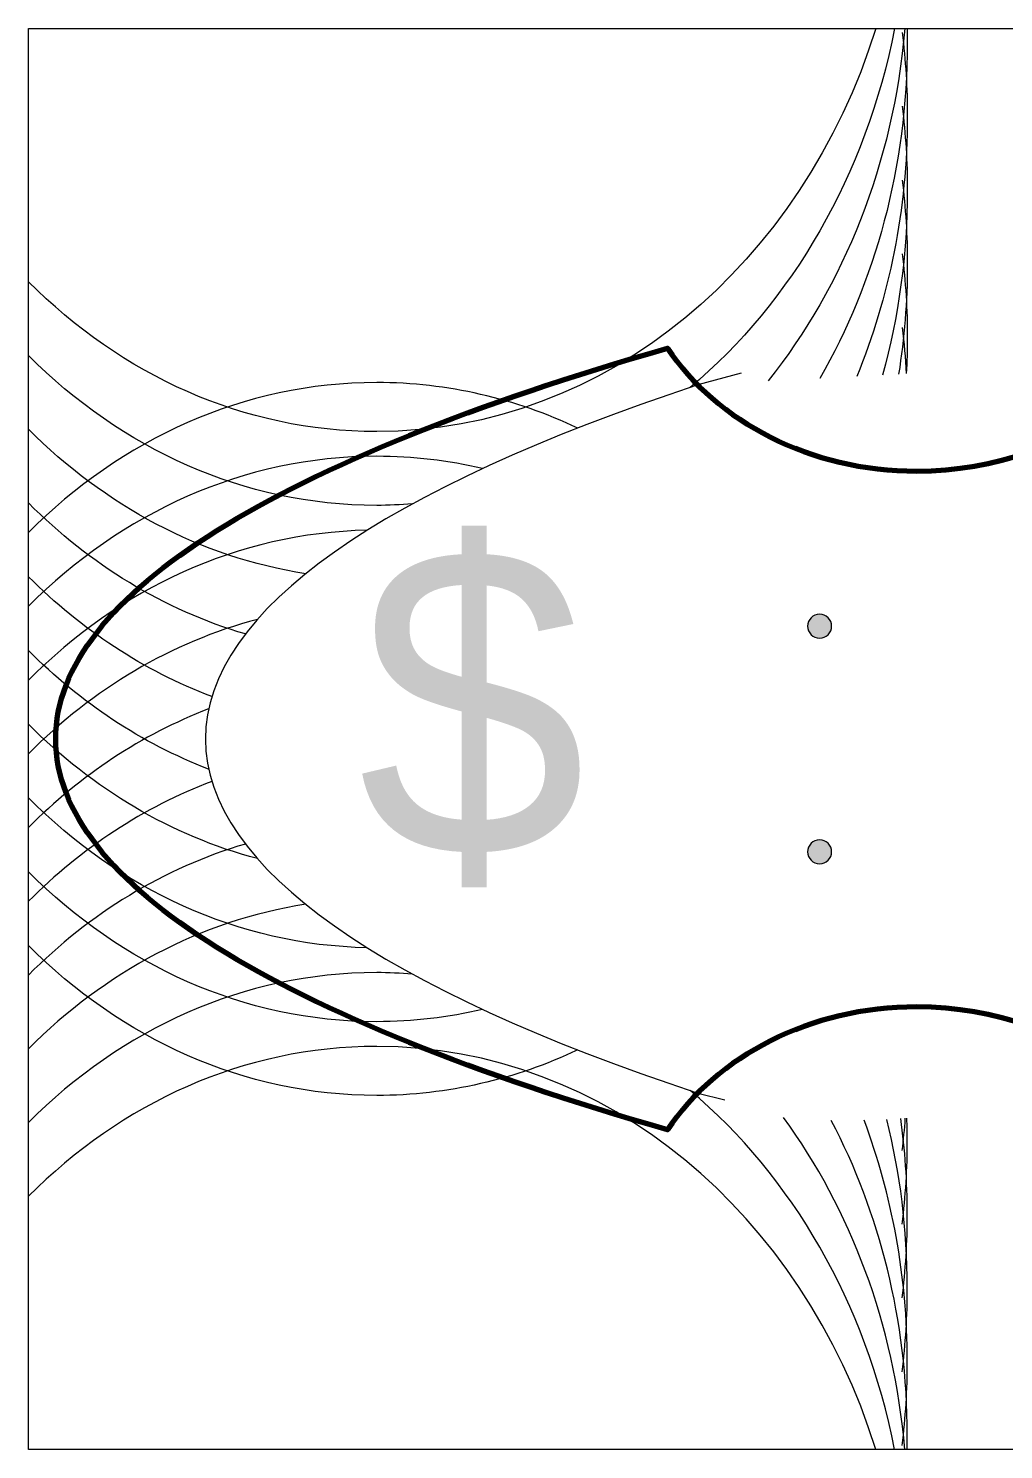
# Model space of a CAD drawing. Header units: inches. Extents: x 0 to 48, y -19.6 to 10.
# Drawn here: x 0 to 6.87, y 0 to 10 of the extents above; entities that cross this region are included whole.
import ezdxf

# ---------------------------------------------------------------- set-up
doc = ezdxf.new("R2010")
doc.units = ezdxf.units.IN
doc.header["$MEASUREMENT"] = 0
doc.layers.add('Layer 1', color=7, linetype='Continuous')

msp = doc.modelspace()

# ---------------------------------------------------------------- hatches: boundary and pattern name
at = {"layer": 'Layer 1', "true_color": 0xe6e7e8}
h = msp.add_hatch(color=254, dxfattribs=at)
edge = h.paths.add_edge_path()
edge.add_spline(control_points=[(5.655, 5.794), (5.655, 5.747), (5.617, 5.709), (5.571, 5.709), (5.524, 5.709), (5.486, 5.747), (5.486, 5.794), (5.486, 5.84), (5.524, 5.878), (5.571, 5.878), (5.617, 5.878), (5.655, 5.84), (5.655, 5.794)], knot_values=[0, 0, 0, 0, 1, 1, 1, 2, 2, 2, 3, 3, 3, 4, 4, 4, 4], degree=3, periodic=1)
h = msp.add_hatch(color=254, dxfattribs=at)
edge = h.paths.add_edge_path()
edge.add_spline(control_points=[(5.655, 4.206), (5.655, 4.16), (5.617, 4.122), (5.571, 4.122), (5.524, 4.122), (5.486, 4.16), (5.486, 4.206), (5.486, 4.253), (5.524, 4.291), (5.571, 4.291), (5.617, 4.291), (5.655, 4.253), (5.655, 4.206)], knot_values=[0, 0, 0, 0, 1, 1, 1, 2, 2, 2, 3, 3, 3, 4, 4, 4, 4], degree=3, periodic=1)

# ---------------------------------------------------------------- linework, layer by layer
at = {"layer": 'Layer 1', "lineweight": 0}
msp.add_lwpolyline([(48, 10), (48, 0), (0, 0), (0, 10), (48, 10)], dxfattribs=at)
at = {"layer": 'Layer 1', "color": 250, "lineweight": 18, "true_color": 0x231f20}
msp.add_lwpolyline([(48, 10), (48, 0), (0, 0), (0, 10), (48, 10)], dxfattribs=at)
for points, knots in [([(5.967, 10), (5.448, 8.346), (4.07, 7.163), (2.452, 7.163), (1.514, 7.163), (0.656, 7.561), (0, 8.218)], [0, 0, 0, 0, 1, 1, 1, 2, 2, 2, 2]), ([(6.187, 10), (6.187, 9.966), (6.188, 9.933), (6.188, 9.899), (6.188, 9.027), (5.961, 8.215), (5.572, 7.537)], [0, 0, 0, 0, 1, 1, 1, 2, 2, 2, 2]), ([(6.152, 9.971), (6.176, 9.775), (6.188, 9.578), (6.188, 9.38), (6.188, 8.726), (6.06, 8.105), (5.832, 7.55)], [0, 0, 0, 0, 1, 1, 1, 2, 2, 2, 2]), ([(6.152, 9.452), (6.176, 9.256), (6.188, 9.059), (6.188, 8.861), (6.188, 8.408), (6.126, 7.971), (6.013, 7.56)], [0, 0, 0, 0, 1, 1, 1, 2, 2, 2, 2]), ([(6.152, 8.933), (6.176, 8.737), (6.188, 8.54), (6.188, 8.342), (6.188, 8.078), (6.167, 7.819), (6.127, 7.568)], [0, 0, 0, 0, 1, 1, 1, 2, 2, 2, 2]), ([(6.152, 8.414), (6.176, 8.218), (6.188, 8.021), (6.188, 7.823), (6.188, 7.739), (6.185, 7.655), (6.181, 7.572)], [0, 0, 0, 0, 1, 1, 1, 2, 2, 2, 2]), ([(2.703, 6.654), (2.62, 6.648), (2.536, 6.644), (2.452, 6.644), (1.514, 6.644), (0.656, 7.042), (0, 7.699)], [0, 0, 0, 0, 1, 1, 1, 2, 2, 2, 2]), ([(3.868, 7.188), (3.431, 7.394), (2.953, 7.508), (2.452, 7.508), (1.514, 7.508), (0.656, 7.11), (0, 6.453)], [0, 0, 0, 0, 1, 1, 1, 2, 2, 2, 2]), ([(5.019, 7.574), (5.019, 7.574), (4.713, 7.491), (4.713, 7.491), (2.514, 6.765), (1.246, 5.913), (1.246, 5), (1.246, 4.087), (2.514, 3.235), (4.713, 2.509), (4.713, 2.509), (4.903, 2.462), (4.903, 2.462)], [0, 0, 0, 0, 1, 1, 1, 2, 2, 2, 3, 3, 3, 4, 4, 4, 4]), ([(3.198, 6.903), (2.957, 6.959), (2.708, 6.989), (2.452, 6.989), (1.514, 6.989), (0.656, 6.591), (0, 5.934)], [0, 0, 0, 0, 1, 1, 1, 2, 2, 2, 2]), ([(5.655, 5.794), (5.655, 5.747), (5.617, 5.709), (5.571, 5.709), (5.524, 5.709), (5.486, 5.747), (5.486, 5.794), (5.486, 5.84), (5.524, 5.878), (5.571, 5.878), (5.617, 5.878), (5.655, 5.84), (5.655, 5.794)], [0, 0, 0, 0, 1, 1, 1, 2, 2, 2, 3, 3, 3, 4, 4, 4, 4]), ([(5.655, 4.206), (5.655, 4.16), (5.617, 4.122), (5.571, 4.122), (5.524, 4.122), (5.486, 4.16), (5.486, 4.206), (5.486, 4.253), (5.524, 4.291), (5.571, 4.291), (5.617, 4.291), (5.655, 4.253), (5.655, 4.206)], [0, 0, 0, 0, 1, 1, 1, 2, 2, 2, 3, 3, 3, 4, 4, 4, 4]), ([(3.198, 3.097), (2.957, 3.041), (2.708, 3.011), (2.452, 3.011), (1.514, 3.011), (0.656, 3.409), (0, 4.066)], [0, 0, 0, 0, 1, 1, 1, 2, 2, 2, 2]), ([(3.868, 2.812), (3.431, 2.606), (2.953, 2.492), (2.452, 2.492), (1.514, 2.492), (0.656, 2.89), (0, 3.547)], [0, 0, 0, 0, 1, 1, 1, 2, 2, 2, 2]), ([(2.703, 3.346), (2.62, 3.352), (2.536, 3.356), (2.452, 3.356), (1.514, 3.356), (0.656, 2.958), (0, 2.301)], [0, 0, 0, 0, 1, 1, 1, 2, 2, 2, 2]), ([(5.967, 0), (5.448, 1.654), (4.07, 2.837), (2.452, 2.837), (1.514, 2.837), (0.656, 2.439), (0, 1.782)], [0, 0, 0, 0, 1, 1, 1, 2, 2, 2, 2]), ([(6.187, 0), (6.187, 0.034), (6.188, 0.067), (6.188, 0.101), (6.188, 0.911), (5.992, 1.669), (5.653, 2.316)], [0, 0, 0, 0, 1, 1, 1, 2, 2, 2, 2]), ([(6.152, 0.029), (6.176, 0.225), (6.188, 0.422), (6.188, 0.62), (6.188, 1.222), (6.079, 1.796), (5.884, 2.317)], [0, 0, 0, 0, 1, 1, 1, 2, 2, 2, 2]), ([(6.152, 0.548), (6.176, 0.744), (6.188, 0.941), (6.188, 1.139), (6.188, 1.549), (6.137, 1.947), (6.044, 2.323)], [0, 0, 0, 0, 1, 1, 1, 2, 2, 2, 2]), ([(6.152, 1.067), (6.176, 1.263), (6.188, 1.46), (6.188, 1.658), (6.188, 1.886), (6.172, 2.11), (6.142, 2.329)], [0, 0, 0, 0, 1, 1, 1, 2, 2, 2, 2]), ([(6.152, 1.586), (6.176, 1.782), (6.188, 1.979), (6.188, 2.177), (6.188, 2.228), (6.187, 2.28), (6.185, 2.331)], [0, 0, 0, 0, 1, 1, 1, 2, 2, 2, 2])]:
    msp.add_open_spline(points, degree=3, knots=knots, dxfattribs=at)
for points in [[(6.098, 10), (5.898, 8.969), (5.376, 8.078), (4.659, 7.473)], [(6.17, 10), (6.09, 9.049), (5.74, 8.188), (5.209, 7.521)], [(6.152, 7.895), (6.165, 7.788), (6.175, 7.68), (6.18, 7.572)], [(1.953, 6.163), (1.211, 6.277), (0.538, 6.642), (0, 7.18)], [(1.528, 5.739), (0.954, 5.907), (0.433, 6.227), (0, 6.661)], [(2.386, 6.469), (1.473, 6.451), (0.641, 6.056), (0, 5.415)], [(1.292, 5.299), (0.811, 5.479), (0.373, 5.769), (0, 6.142)], [(1.613, 5.842), (1.005, 5.682), (0.454, 5.351), (0, 4.896)], [(1.269, 4.788), (0.797, 4.969), (0.367, 5.256), (0, 5.623)], [(1.269, 5.212), (0.797, 5.031), (0.367, 4.744), (0, 4.377)], [(1.613, 4.158), (1.005, 4.318), (0.454, 4.649), (0, 5.104)], [(1.292, 4.701), (0.811, 4.521), (0.373, 4.231), (0, 3.858)], [(2.386, 3.531), (1.473, 3.549), (0.641, 3.944), (0, 4.585)], [(1.528, 4.261), (0.954, 4.093), (0.433, 3.773), (0, 3.339)], [(1.953, 3.837), (1.211, 3.723), (0.538, 3.358), (0, 2.82)], [(6.098, 0), (5.898, 1.031), (5.376, 1.922), (4.659, 2.527)], [(6.17, 0), (6.096, 0.885), (5.787, 1.691), (5.317, 2.336)], [(6.152, 2.105), (6.161, 2.18), (6.169, 2.255), (6.174, 2.331)]]:
    msp.add_open_spline(points, degree=3, dxfattribs=at)
at = {"layer": 'Layer 1', "lineweight": 0}
for points, knots in [([(24, 0.207), (30.03, 0.207), (35.536, 0.658), (39.731, 1.402), (39.731, 1.406), (39.731, 1.409), (39.731, 1.412), (39.731, 2.353), (40.633, 3.115), (41.746, 3.115), (42.498, 3.115), (43.154, 2.766), (43.501, 2.25), (46.214, 3.028), (47.809, 3.977), (47.809, 5), (47.809, 6.023), (46.214, 6.972), (43.501, 7.75), (43.154, 7.234), (42.498, 6.885), (41.746, 6.885), (40.633, 6.885), (39.731, 7.647), (39.731, 8.588), (39.731, 8.591), (39.731, 8.594), (39.731, 8.598), (35.536, 9.342), (30.03, 9.793), (24, 9.793), (17.97, 9.793), (12.464, 9.342), (8.269, 8.598), (8.269, 8.594), (8.269, 8.591), (8.269, 8.588), (8.269, 7.647), (7.367, 6.885), (6.254, 6.885), (5.502, 6.885), (4.846, 7.234), (4.499, 7.75), (1.785, 6.972), (0.192, 6.023), (0.192, 5), (0.192, 3.977), (1.785, 3.028), (4.499, 2.25), (4.846, 2.766), (5.502, 3.115), (6.254, 3.115), (7.367, 3.115), (8.269, 2.353), (8.269, 1.412), (8.269, 1.409), (8.269, 1.406), (8.269, 1.402), (12.464, 0.658), (17.97, 0.207), (24, 0.207)], [0, 0, 0, 0, 1, 1, 1, 2, 2, 2, 3, 3, 3, 4, 4, 4, 5, 5, 5, 6, 6, 6, 7, 7, 7, 8, 8, 8, 9, 9, 9, 10, 10, 10, 11, 11, 11, 12, 12, 12, 13, 13, 13, 14, 14, 14, 15, 15, 15, 16, 16, 16, 17, 17, 17, 18, 18, 18, 19, 19, 19, 20, 20, 20, 20]), ([(5.655, 5.794), (5.655, 5.747), (5.617, 5.709), (5.571, 5.709), (5.524, 5.709), (5.486, 5.747), (5.486, 5.794), (5.486, 5.84), (5.524, 5.878), (5.571, 5.878), (5.617, 5.878), (5.655, 5.84), (5.655, 5.794)], [0, 0, 0, 0, 1, 1, 1, 2, 2, 2, 3, 3, 3, 4, 4, 4, 4]), ([(5.655, 4.206), (5.655, 4.16), (5.617, 4.122), (5.571, 4.122), (5.524, 4.122), (5.486, 4.16), (5.486, 4.206), (5.486, 4.253), (5.524, 4.291), (5.571, 4.291), (5.617, 4.291), (5.655, 4.253), (5.655, 4.206)], [0, 0, 0, 0, 1, 1, 1, 2, 2, 2, 3, 3, 3, 4, 4, 4, 4])]:
    msp.add_open_spline(points, degree=3, knots=knots, dxfattribs=at)
at = {"layer": 'Layer 1', "color": 177, "lineweight": 70, "true_color": 0x2e3092}
msp.add_open_spline([(24, 0.207), (30.03, 0.207), (35.536, 0.658), (39.731, 1.402), (39.731, 1.406), (39.731, 1.409), (39.731, 1.412), (39.731, 2.353), (40.633, 3.115), (41.746, 3.115), (42.498, 3.115), (43.154, 2.766), (43.501, 2.25), (46.214, 3.028), (47.809, 3.977), (47.809, 5), (47.809, 6.023), (46.214, 6.972), (43.501, 7.75), (43.154, 7.234), (42.498, 6.885), (41.746, 6.885), (40.633, 6.885), (39.731, 7.647), (39.731, 8.588), (39.731, 8.591), (39.731, 8.594), (39.731, 8.598), (35.536, 9.342), (30.03, 9.793), (24, 9.793), (17.97, 9.793), (12.464, 9.342), (8.269, 8.598), (8.269, 8.594), (8.269, 8.591), (8.269, 8.588), (8.269, 7.647), (7.367, 6.885), (6.254, 6.885), (5.502, 6.885), (4.846, 7.234), (4.499, 7.75), (1.785, 6.972), (0.192, 6.023), (0.192, 5), (0.192, 3.977), (1.785, 3.028), (4.499, 2.25), (4.846, 2.766), (5.502, 3.115), (6.254, 3.115), (7.367, 3.115), (8.269, 2.353), (8.269, 1.412), (8.269, 1.409), (8.269, 1.406), (8.269, 1.402), (12.464, 0.658), (17.97, 0.207), (24, 0.207)], degree=3, knots=[0, 0, 0, 0, 1, 1, 1, 2, 2, 2, 3, 3, 3, 4, 4, 4, 5, 5, 5, 6, 6, 6, 7, 7, 7, 8, 8, 8, 9, 9, 9, 10, 10, 10, 11, 11, 11, 12, 12, 12, 13, 13, 13, 14, 14, 14, 15, 15, 15, 16, 16, 16, 17, 17, 17, 18, 18, 18, 19, 19, 19, 20, 20, 20, 20], dxfattribs=at)

# ---------------------------------------------------------------- texts
at = {"layer": 'Layer 1', "color": 250, "true_color": 0x231f20, "insert": (2.319, 3.957), "char_height": 2.16196, "attachment_point": 7}
msp.add_mtext('\\fArmy|b0|i0|c0|p34;\\W1;$', dxfattribs=at)

doc.saveas('drawing.dxf')
